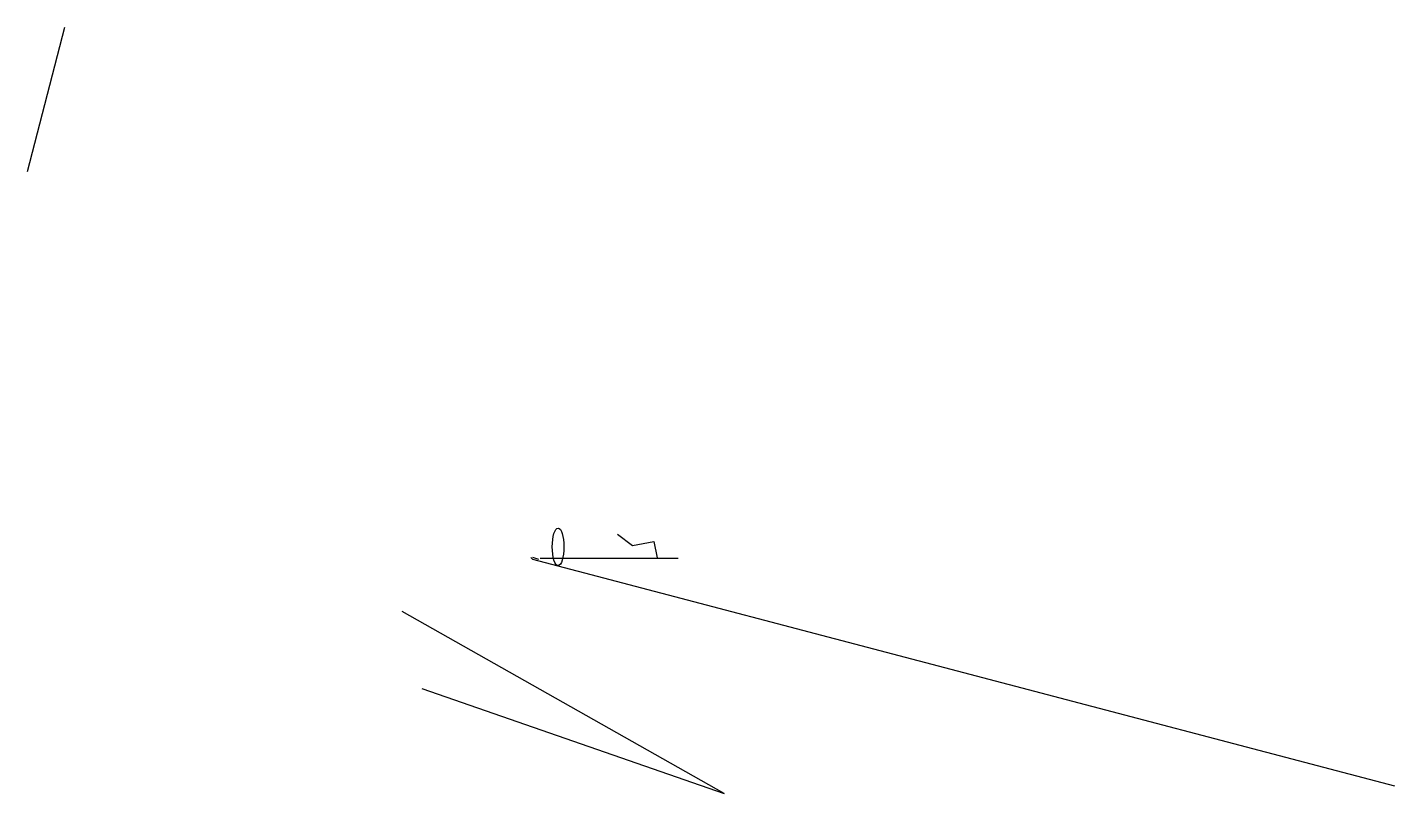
# Model space of a CAD drawing. Header units: metres. Extents: x -107 to 185, y -50 to 114.
import ezdxf

# ---------------------------------------------------------------- set-up
doc = ezdxf.new("R2010")
doc.units = ezdxf.units.M

msp = doc.modelspace()

# ---------------------------------------------------------------- linework, layer by layer
for p, q in [((-107.38, 83.39), (-99.38, 114.29)), ((18.97, 5.72), (22.17, 3.32)), ((22.17, 3.32), (26.75, 4.19)), ((26.75, 4.19), (27.42, 0.68)), ((0.37, 0.71), (0.74, 0.39)), ((0.74, 0.39), (185.33, -48.17)), ((0.75, 0.79), (2.08, 0.38)), ((3.07, 0.51), (2.43, 0.51)), ((31.93, 0.51), (3.07, 0.51)), ((41.8, -49.85), (-27.14, -10.84)), ((-22.94, -27.34), (41.8, -49.85))]:
    msp.add_line(p, q)
msp.add_ellipse((6.24, 3.01), major_axis=(0, -4), ratio=0.3125)

doc.saveas('drawing.dxf')
